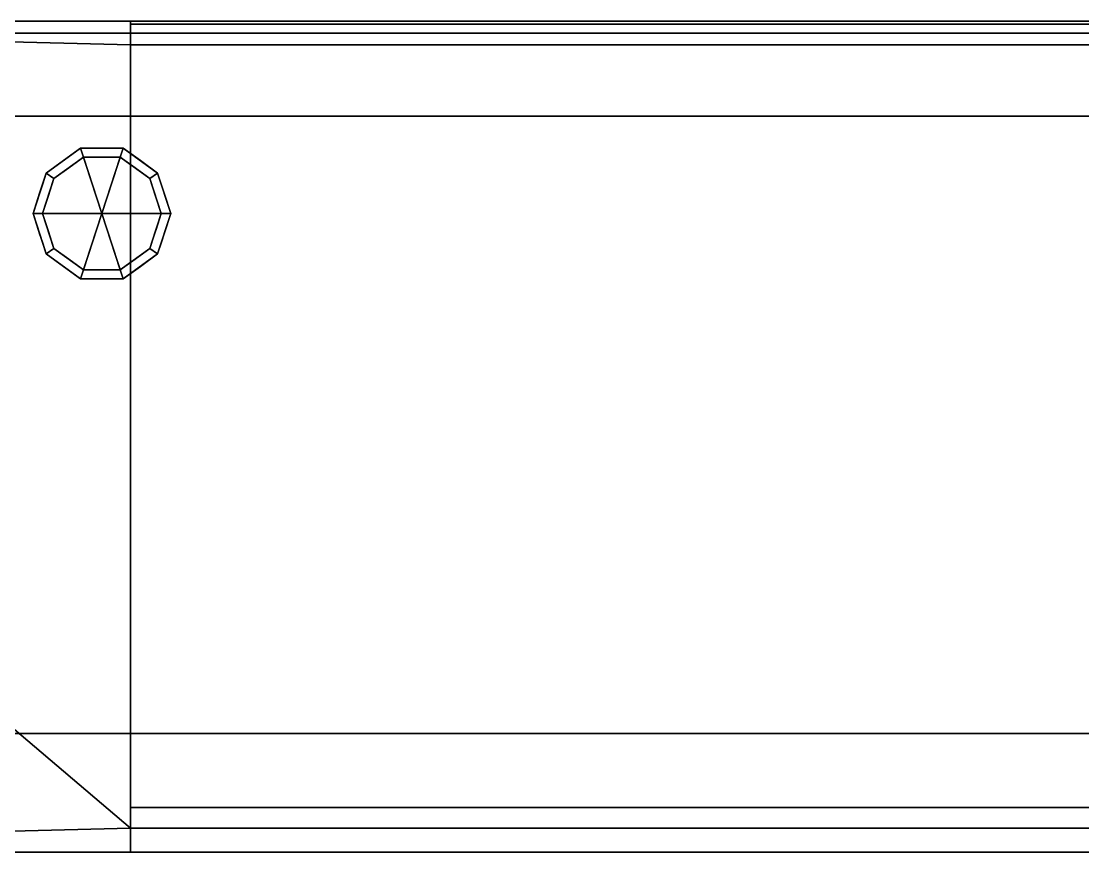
# Model space of a CAD drawing. Extents: x -1 to 1781, y -1355 to 1.
# Drawn here: x 354 to 801.5, y -352.8 to 0 of the extents above; entities that cross this region are included whole.
import ezdxf

# ---------------------------------------------------------------- set-up
doc = ezdxf.new("R2010")
doc.units = 0
for name, color, linetype in [('IQ_200_2D', 1, 'Continuous'), ('IQ_200_3D', 1, 'Continuous'), ('IQ_204_2D', 7, 'Continuous'), ('IQ_BROWN_3D', 32, 'Continuous'), ('IQ_GLASS_3D', 140, 'Continuous')]:
    doc.layers.add(name, color=color, linetype=linetype)

msp = doc.modelspace()

# ---------------------------------------------------------------- linework, layer by layer
at = {"layer": 'IQ_200_2D'}
msp.add_line((0, 0), (1780, 0), dxfattribs=at)
at = {"layer": 'IQ_204_2D'}
for p, q in [((1775, -5), (5, -5)), ((0, -350), (1780, -350))]:
    msp.add_line(p, q, dxfattribs=at)

# ---------------------------------------------------------------- meshes
at = {"layer": 'IQ_200_3D', "transparency": 33554496}
mesh = msp.add_polyface(dxfattribs=at)
corners = [(1780, 0, 1253), (1780, -5, 1253), (0, -5, 1253), (0, 0, 1253)]
mesh.append_faces([[corners[k] for k in face] for face in [(0, 1, 2, 3)]])
at = {"layer": 'IQ_200_3D'}
mesh = msp.add_polyface(dxfattribs=at)
corners = [(1780, -350, 1234.85), (1780, 0, 1253), (0, 0, 1253), (0, -350, 1234.85), (1770, -340.01, 1235.37), (400, -340.01, 1235.37), (400, -9.99, 1252.48), (1770, -9.99, 1252.48)]
mesh.append_faces([[corners[k] for k in face] for face in [(6, 2, 5), (3, 5, 2)]], dxfattribs={"vtx0": -1, "vtx1": -1})
mesh.append_faces([[corners[k] for k in face] for face in [(1, 7, 4), (0, 4, 5, 3), (4, 0, 1)]], dxfattribs={"vtx0": -1, "vtx2": -1})
mesh.append_faces([[corners[k] for k in face] for face in [(6, 7, 1, 2)]], dxfattribs={"vtx1": -1, "vtx3": -1})
mesh = msp.add_polyface(dxfattribs=at)
corners = [(1780, -300, 1005), (0, -300, 1005), (0, 0, 1005), (1780, 0, 1005)]
mesh.append_faces([[corners[k] for k in face] for face in [(0, 1, 2, 3)]])
mesh = msp.add_polyface(dxfattribs=at)
corners = [(1780, 0, 1005), (0, 0, 1005), (0, 0, 1253), (1780, 0, 1253)]
mesh.append_faces([[corners[k] for k in face] for face in [(0, 1, 2, 3)]])
mesh = msp.add_polyface(dxfattribs=at)
corners = [(15, 0, 800), (15, -645, 800), (1765, -645, 800), (1765, 0, 800)]
mesh.append_faces([[corners[k] for k in face] for face in [(0, 1, 2, 3)]])
mesh = msp.add_polyface(dxfattribs=at)
corners = [(1765, -645, 150), (15, -645, 150), (15, 0, 150), (1765, 0, 150)]
mesh.append_faces([[corners[k] for k in face] for face in [(0, 1, 2, 3)]])
mesh = msp.add_polyface(dxfattribs=at)
corners = [(1765, 0, 800), (1765, 0, 150), (15, 0, 150), (15, 0, 800)]
mesh.append_faces([[corners[k] for k in face] for face in [(0, 1, 2, 3)]])
mesh = msp.add_polyface(dxfattribs=at)
corners = [(400, -350, 1234.85), (40, -350, 1234.85), (40, 0, 1253), (400, 0, 1253)]
mesh.append_faces([[corners[k] for k in face] for face in [(0, 1, 2, 3)]])
mesh = msp.add_polyface(dxfattribs=at)
corners = [(400, 0, 1253), (40, 0, 1253), (40, 0, 1259.85), (400, 0, 1259.85)]
mesh.append_faces([[corners[k] for k in face] for face in [(0, 1, 2, 3)]])
mesh = msp.add_polyface(dxfattribs=at)
corners = [(400, 0, 1259.85), (40, 0, 1259.85), (40, -350, 1259.85), (400, -350, 1259.85)]
mesh.append_faces([[corners[k] for k in face] for face in [(0, 1, 2, 3)]])
mesh = msp.add_polyface(dxfattribs=at)
corners = [(400, -350, 1234.85), (400, 0, 1253), (400, 0, 1259.85), (400, -350, 1259.85)]
mesh.append_faces([[corners[k] for k in face] for face in [(0, 1, 2, 3)]])
mesh = msp.add_polyface(dxfattribs=at)
corners = [(1770, -1.18, 1082.67), (400, -1.18, 1082.67), (400, -331.21, 1065.56), (1770, -331.21, 1065.56)]
mesh.append_faces([[corners[k] for k in face] for face in [(0, 1, 2, 3)]])
mesh = msp.add_polyface(dxfattribs=at)
corners = [(400, -1.18, 1082.67), (400, -9.99, 1252.48), (400, -340.01, 1235.37), (400, -331.21, 1065.56)]
mesh.append_faces([[corners[k] for k in face] for face in [(0, 1, 2, 3)]])
mesh = msp.add_polyface(dxfattribs=at)
corners = [(1770, -1.18, 1082.67), (1770, -9.99, 1252.48), (400, -9.99, 1252.48), (400, -1.18, 1082.67)]
mesh.append_faces([[corners[k] for k in face] for face in [(0, 1, 2, 3)]])
mesh = msp.add_polyface(dxfattribs=at)
corners = [(388, -81, 150), (417, -81, 150), (411.46, -63.95, 150), (396.96, -53.42, 150), (379.04, -53.42, 150), (364.54, -63.95, 150), (359, -81, 150)]
mesh.append_faces([[corners[k] for k in face] for face in [(0, 4, 5, 6)]], dxfattribs={"vtx0": -1})
mesh.append_faces([[corners[k] for k in face] for face in [(0, 3, 4)]], dxfattribs={"vtx0": -1, "vtx2": -1})
mesh.append_faces([[corners[k] for k in face] for face in [(0, 1, 2, 3)]], dxfattribs={"vtx3": -1})
mesh = msp.add_polyface(dxfattribs=at)
corners = [(359, -81, 150), (364.54, -63.95, 150), (379.04, -53.42, 150), (396.96, -53.42, 150), (411.46, -63.95, 150), (417, -81, 150), (417, -81, 25), (411.46, -63.95, 25), (396.96, -53.42, 25), (379.04, -53.42, 25), (364.54, -63.95, 25), (359, -81, 25), (404.21, -58.69, 150), (404.21, -58.69, 25), (414.23, -72.48, 25), (414.23, -72.48, 150), (388, -53.42, 150), (388, -53.42, 25), (371.79, -58.69, 25), (371.79, -58.69, 150), (361.31, -73.88, 25), (361.77, -72.48, 150), (362.93, -68.92, 25)]
mesh.append_faces([[corners[k] for k in face] for face in [(22, 1, 10), (1, 22, 21)]], dxfattribs={"vtx0": -1, "vtx1": -1})
mesh.append_faces([[corners[k] for k in face] for face in [(20, 0, 21)]], dxfattribs={"vtx0": -1, "vtx2": -1})
mesh.append_faces([[corners[k] for k in face] for face in [(22, 20, 21)]], dxfattribs={"vtx1": -1, "vtx2": -1})
mesh.append_faces([[corners[k] for k in face] for face in [(2, 16, 17, 9), (13, 8, 3, 12), (4, 15, 14, 7), (7, 13, 12, 4), (9, 18, 19, 2), (16, 3, 8, 17), (1, 19, 18, 10)]], dxfattribs={"vtx1": -1, "vtx3": -1})
mesh.append_faces([[corners[k] for k in face] for face in [(5, 6, 14, 15), (20, 11, 0)]], dxfattribs={"vtx2": -1})
mesh = msp.add_polyface(dxfattribs=at)
corners = [(359, -81, 25), (364.54, -63.95, 25), (379.04, -53.42, 25), (396.96, -53.42, 25), (411.46, -63.95, 25), (417, -81, 25), (413, -81, 25), (408.23, -66.31, 25), (395.73, -57.22, 25), (380.27, -57.22, 25), (367.77, -66.31, 25), (363, -81, 25)]
mesh.append_faces([[corners[k] for k in face] for face in [(10, 1, 2, 9)]], dxfattribs={"vtx0": -1, "vtx2": -1})
mesh.append_faces([[corners[k] for k in face] for face in [(6, 7, 4, 5)]], dxfattribs={"vtx1": -1})
mesh.append_faces([[corners[k] for k in face] for face in [(8, 9, 2, 3), (7, 8, 3, 4)]], dxfattribs={"vtx1": -1, "vtx3": -1})
mesh.append_faces([[corners[k] for k in face] for face in [(11, 0, 1, 10)]], dxfattribs={"vtx2": -1})
mesh = msp.add_polyface(dxfattribs=at)
corners = [(363, -81, 25), (367.77, -66.31, 25), (380.27, -57.22, 25), (395.73, -57.22, 25), (408.23, -66.31, 25), (413, -81, 25), (413, -81, 0), (408.23, -66.31, 0), (395.73, -57.22, 0), (380.27, -57.22, 0), (367.77, -66.31, 0), (363, -81, 0), (401.98, -61.76, 0), (401.98, -61.76, 25), (410.61, -73.65, 25), (410.61, -73.65, 0), (388, -57.22, 25), (388, -57.22, 0), (365.32, -73.87, 0), (365.39, -73.65, 25), (374.02, -61.76, 0), (374.02, -61.76, 25)]
mesh.append_faces([[corners[k] for k in face] for face in [(15, 14, 5, 6)]], dxfattribs={"vtx0": -1})
mesh.append_faces([[corners[k] for k in face] for face in [(7, 4, 14, 15), (9, 2, 16, 17), (8, 3, 13, 12), (12, 13, 4, 7), (19, 10, 18), (17, 16, 3, 8), (10, 19, 1), (18, 0, 19)]], dxfattribs={"vtx0": -1, "vtx2": -1})
mesh.append_faces([[corners[k] for k in face] for face in [(21, 2, 9, 20), (1, 21, 20, 10)]], dxfattribs={"vtx1": -1, "vtx3": -1})
mesh.append_faces([[corners[k] for k in face] for face in [(18, 11, 0)]], dxfattribs={"vtx2": -1})
mesh = msp.add_polyface(dxfattribs=at)
corners = [(363, -81, 0), (367.77, -66.31, 0), (380.27, -57.22, 0), (395.73, -57.22, 0), (408.23, -66.31, 0), (413, -81, 0), (388, -81, 0)]
mesh.append_faces([[corners[k] for k in face] for face in [(1, 2, 6, 0)]], dxfattribs={"vtx1": -1})
mesh.append_faces([[corners[k] for k in face] for face in [(2, 3, 6)]], dxfattribs={"vtx1": -1, "vtx2": -1})
mesh.append_faces([[corners[k] for k in face] for face in [(4, 5, 6, 3)]], dxfattribs={"vtx2": -1})
mesh = msp.add_polyface(dxfattribs=at)
corners = [(388, -81, 150), (359, -81, 150), (364.54, -98.05, 150), (379.04, -108.58, 150), (396.96, -108.58, 150), (411.46, -98.05, 150), (417, -81, 150)]
mesh.append_faces([[corners[k] for k in face] for face in [(0, 4, 5, 6)]], dxfattribs={"vtx0": -1})
mesh.append_faces([[corners[k] for k in face] for face in [(4, 0, 3)]], dxfattribs={"vtx0": -1, "vtx1": -1})
mesh.append_faces([[corners[k] for k in face] for face in [(0, 1, 2, 3)]], dxfattribs={"vtx3": -1})
mesh = msp.add_polyface(dxfattribs=at)
corners = [(417, -81, 150), (411.46, -98.05, 150), (396.96, -108.58, 150), (379.04, -108.58, 150), (364.54, -98.05, 150), (359, -81, 150), (359, -81, 25), (364.54, -98.05, 25), (379.04, -108.58, 25), (396.96, -108.58, 25), (411.46, -98.05, 25), (417, -81, 25), (361.31, -88.12, 150), (361.77, -89.52, 25), (371.79, -103.31, 25), (371.79, -103.31, 150), (388, -108.58, 150), (388, -108.58, 25), (404.21, -103.31, 25), (404.21, -103.31, 150), (414.69, -88.12, 25), (414.23, -89.52, 150), (362.93, -93.08, 150), (413.07, -93.08, 25)]
mesh.append_faces([[corners[k] for k in face] for face in [(6, 12, 5)]], dxfattribs={"vtx0": -1})
mesh.append_faces([[corners[k] for k in face] for face in [(23, 1, 10), (22, 7, 4), (7, 22, 13), (1, 23, 21)]], dxfattribs={"vtx0": -1, "vtx1": -1})
mesh.append_faces([[corners[k] for k in face] for face in [(12, 6, 13), (20, 0, 21)]], dxfattribs={"vtx0": -1, "vtx2": -1})
mesh.append_faces([[corners[k] for k in face] for face in [(22, 12, 13), (23, 20, 21)]], dxfattribs={"vtx1": -1, "vtx2": -1})
mesh.append_faces([[corners[k] for k in face] for face in [(15, 4, 7, 14), (3, 15, 14, 8), (17, 9, 2, 16), (19, 2, 9, 18), (18, 10, 1, 19), (16, 3, 8, 17)]], dxfattribs={"vtx1": -1, "vtx3": -1})
mesh.append_faces([[corners[k] for k in face] for face in [(20, 11, 0)]], dxfattribs={"vtx2": -1})
mesh = msp.add_polyface(dxfattribs=at)
corners = [(417, -81, 25), (411.46, -98.05, 25), (396.96, -108.58, 25), (379.04, -108.58, 25), (364.54, -98.05, 25), (359, -81, 25), (363, -81, 25), (367.77, -95.69, 25), (380.27, -104.78, 25), (395.73, -104.78, 25), (408.23, -95.69, 25), (413, -81, 25)]
mesh.append_faces([[corners[k] for k in face] for face in [(1, 10, 11, 0)]], dxfattribs={"vtx0": -1})
mesh.append_faces([[corners[k] for k in face] for face in [(3, 8, 9, 2), (2, 9, 10, 1)]], dxfattribs={"vtx0": -1, "vtx2": -1})
mesh.append_faces([[corners[k] for k in face] for face in [(3, 4, 7, 8)]], dxfattribs={"vtx1": -1, "vtx3": -1})
mesh.append_faces([[corners[k] for k in face] for face in [(4, 5, 6, 7)]], dxfattribs={"vtx3": -1})
mesh = msp.add_polyface(dxfattribs=at)
corners = [(413, -81, 25), (408.23, -95.69, 25), (395.73, -104.78, 25), (380.27, -104.78, 25), (367.77, -95.69, 25), (363, -81, 25), (363, -81, 0), (367.77, -95.69, 0), (380.27, -104.78, 0), (395.73, -104.78, 0), (408.23, -95.69, 0), (413, -81, 0), (365.32, -88.13, 0), (365.39, -88.35, 25), (374.02, -100.24, 25), (374.02, -100.24, 0), (388, -104.78, 25), (388, -104.78, 0), (410.68, -88.13, 0), (410.61, -88.35, 25), (401.98, -100.24, 25), (401.98, -100.24, 0)]
mesh.append_faces([[corners[k] for k in face] for face in [(7, 13, 12)]], dxfattribs={"vtx0": -1, "vtx1": -1})
mesh.append_faces([[corners[k] for k in face] for face in [(15, 14, 4, 7), (14, 15, 8, 3), (12, 13, 5), (9, 2, 16), (19, 10, 18), (10, 19, 1), (20, 21, 10, 1), (2, 9, 21, 20), (18, 0, 19)]], dxfattribs={"vtx0": -1, "vtx2": -1})
mesh.append_faces([[corners[k] for k in face] for face in [(4, 13, 7), (8, 17, 3)]], dxfattribs={"vtx1": -1, "vtx2": -1})
mesh.append_faces([[corners[k] for k in face] for face in [(16, 3, 17, 9)]], dxfattribs={"vtx1": -1, "vtx3": -1})
mesh.append_faces([[corners[k] for k in face] for face in [(5, 6, 12), (18, 11, 0)]], dxfattribs={"vtx2": -1})
mesh = msp.add_polyface(dxfattribs=at)
corners = [(413, -81, 0), (408.23, -95.69, 0), (395.73, -104.78, 0), (380.27, -104.78, 0), (367.77, -95.69, 0), (363, -81, 0), (388, -81, 0)]
mesh.append_faces([[corners[k] for k in face] for face in [(3, 6, 2)]], dxfattribs={"vtx0": -1, "vtx1": -1})
mesh.append_faces([[corners[k] for k in face] for face in [(1, 2, 6, 0)]], dxfattribs={"vtx1": -1})
mesh.append_faces([[corners[k] for k in face] for face in [(4, 5, 6, 3)]], dxfattribs={"vtx2": -1})
mesh = msp.add_polyface(dxfattribs=at)
corners = [(1780, -350, 1064.59), (0, -350, 1064.59), (0, -300, 1005), (1780, -300, 1005)]
mesh.append_faces([[corners[k] for k in face] for face in [(0, 1, 2, 3)]])
mesh = msp.add_polyface(dxfattribs=at)
corners = [(400, -331.21, 1065.56), (400, -340.01, 1235.37), (1770, -340.01, 1235.37), (1770, -331.21, 1065.56)]
mesh.append_faces([[corners[k] for k in face] for face in [(0, 1, 2, 3)]])
mesh = msp.add_polyface(dxfattribs=at)
corners = [(1780, -350, 1234.85), (0, -350, 1234.85), (0, -350, 1064.59), (1780, -350, 1064.59)]
mesh.append_faces([[corners[k] for k in face] for face in [(0, 1, 2, 3)]])
mesh = msp.add_polyface(dxfattribs=at)
corners = [(400, -350, 1259.85), (40, -350, 1259.85), (40, -350, 1234.85), (400, -350, 1234.85)]
mesh.append_faces([[corners[k] for k in face] for face in [(0, 1, 2, 3)]])
at = {"layer": 'IQ_BROWN_3D'}
mesh = msp.add_polyface(dxfattribs=at)
corners = [(0, 0, 840), (0, -700, 840), (1780, -700, 840), (1780, 0, 840)]
mesh.append_faces([[corners[k] for k in face] for face in [(0, 1, 2, 3)]])
mesh = msp.add_polyface(dxfattribs=at)
corners = [(1780, -700, 800), (0, -700, 800), (0, 0, 800), (1780, 0, 800)]
mesh.append_faces([[corners[k] for k in face] for face in [(0, 1, 2, 3)]])
mesh = msp.add_polyface(dxfattribs=at)
corners = [(1780, 0, 840), (1780, 0, 800), (0, 0, 800), (0, 0, 840)]
mesh.append_faces([[corners[k] for k in face] for face in [(0, 1, 2, 3)]])
mesh = msp.add_polyface(dxfattribs=at)
corners = [(0, -300, 1005), (40, -300, 1005), (40, -40, 1005), (1740, -40, 1005), (1740, -300, 1005), (1780, -300, 1005), (1780, 0, 1005), (0, 0, 1005)]
mesh.append_faces([[corners[k] for k in face] for face in [(6, 7, 2, 3)]], dxfattribs={"vtx1": -1, "vtx3": -1})
mesh.append_faces([[corners[k] for k in face] for face in [(0, 1, 2, 7)]], dxfattribs={"vtx2": -1})
mesh.append_faces([[corners[k] for k in face] for face in [(3, 4, 5, 6)]], dxfattribs={"vtx3": -1})
mesh = msp.add_polyface(dxfattribs=at)
corners = [(0, -300, 840), (0, 0, 840), (1780, 0, 840), (1780, -300, 840), (1740, -300, 840), (1740, -40, 840), (40, -40, 840), (40, -300, 840)]
mesh.append_faces([[corners[k] for k in face] for face in [(1, 2, 5, 6)]], dxfattribs={"vtx1": -1, "vtx3": -1})
mesh.append_faces([[corners[k] for k in face] for face in [(3, 4, 5, 2)]], dxfattribs={"vtx2": -1})
mesh.append_faces([[corners[k] for k in face] for face in [(6, 7, 0, 1)]], dxfattribs={"vtx3": -1})
mesh = msp.add_polyface(dxfattribs=at)
corners = [(1780, 0, 1005), (1780, 0, 840), (0, 0, 840), (0, 0, 1005)]
mesh.append_faces([[corners[k] for k in face] for face in [(0, 1, 2, 3)]])
mesh = msp.add_polyface(dxfattribs=at)
corners = [(40, -40, 1005), (40, -40, 840), (1740, -40, 840), (1740, -40, 1005)]
mesh.append_faces([[corners[k] for k in face] for face in [(0, 1, 2, 3)]])
at = {"layer": 'IQ_GLASS_3D', "transparency": 33554496}
mesh = msp.add_polyface(dxfattribs=at)
corners = [(0, -5, 1501), (1780, -5, 1501), (1780, 0, 1501), (0, 0, 1501)]
mesh.append_faces([[corners[k] for k in face] for face in [(0, 1, 2, 3)]])
mesh = msp.add_polyface(dxfattribs=at)
corners = [(1780, 0, 1501), (1780, 0, 1253), (0, 0, 1253), (0, 0, 1501)]
mesh.append_faces([[corners[k] for k in face] for face in [(0, 1, 2, 3)]])
mesh = msp.add_polyface(dxfattribs=at)
corners = [(1780, 0, 1496), (1780, -350, 1496), (0, -350, 1496), (0, 0, 1496)]
mesh.append_faces([[corners[k] for k in face] for face in [(0, 1, 2, 3)]])
mesh = msp.add_polyface(dxfattribs=at)
corners = [(0, -350, 1501), (1780, -350, 1501), (1780, 0, 1501), (0, 0, 1501)]
mesh.append_faces([[corners[k] for k in face] for face in [(0, 1, 2, 3)]])
mesh = msp.add_polyface(dxfattribs=at)
corners = [(1780, 0, 1501), (1780, 0, 1496), (0, 0, 1496), (0, 0, 1501)]
mesh.append_faces([[corners[k] for k in face] for face in [(0, 1, 2, 3)]])
mesh = msp.add_polyface(dxfattribs=at)
corners = [(0, -5, 1501), (0, -5, 1253), (1780, -5, 1253), (1780, -5, 1501)]
mesh.append_faces([[corners[k] for k in face] for face in [(0, 1, 2, 3)]])
mesh = msp.add_polyface(dxfattribs=at)
corners = [(0, -350, 1501), (0, -350, 1496), (1780, -350, 1496), (1780, -350, 1501)]
mesh.append_faces([[corners[k] for k in face] for face in [(0, 1, 2, 3)]])

doc.saveas('drawing.dxf')
